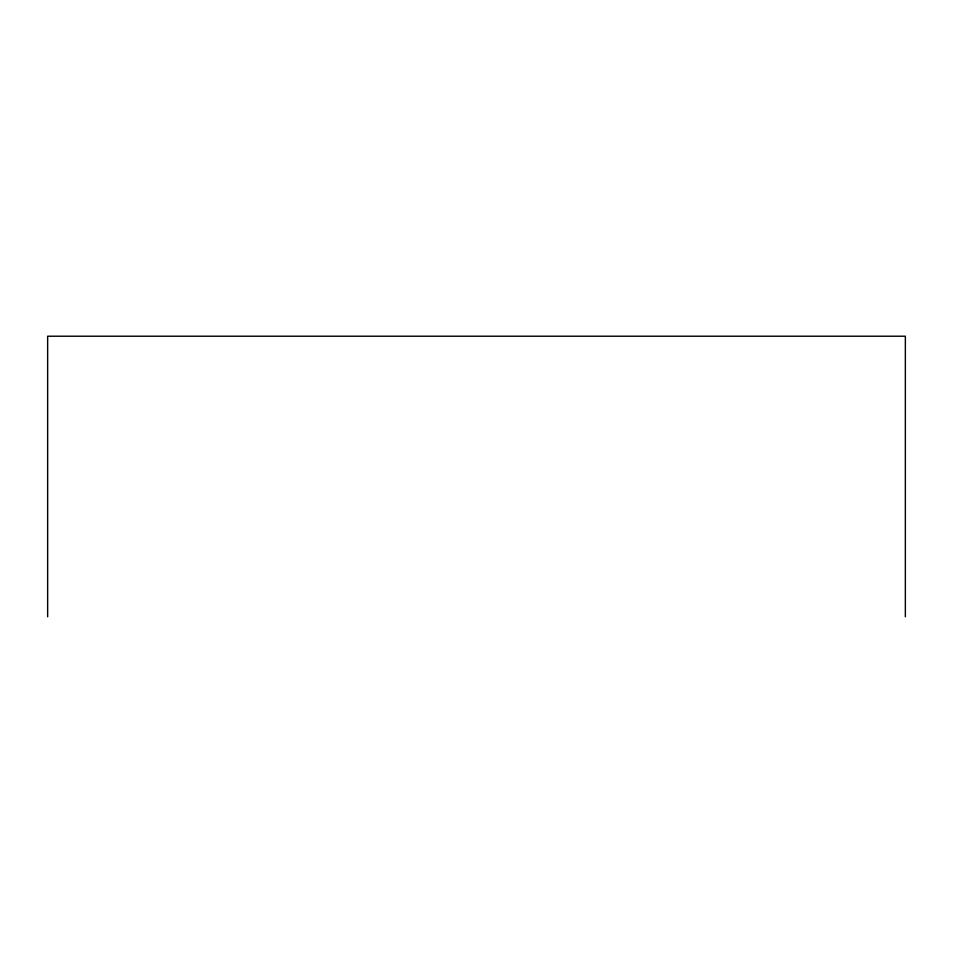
<?xml version="1.0" encoding="UTF-8"?>
<svg xmlns="http://www.w3.org/2000/svg" width="953" height="953" viewBox="0 0 953 953"><rect width="100%" height="100%" fill="white"/><g stroke="black" fill="none" stroke-linecap="round" stroke-linejoin="round"><path stroke-width="1.43" d="M905.35 616.782L905.35 336.218L47.65 336.218L47.65 616.782"/></g></svg>
